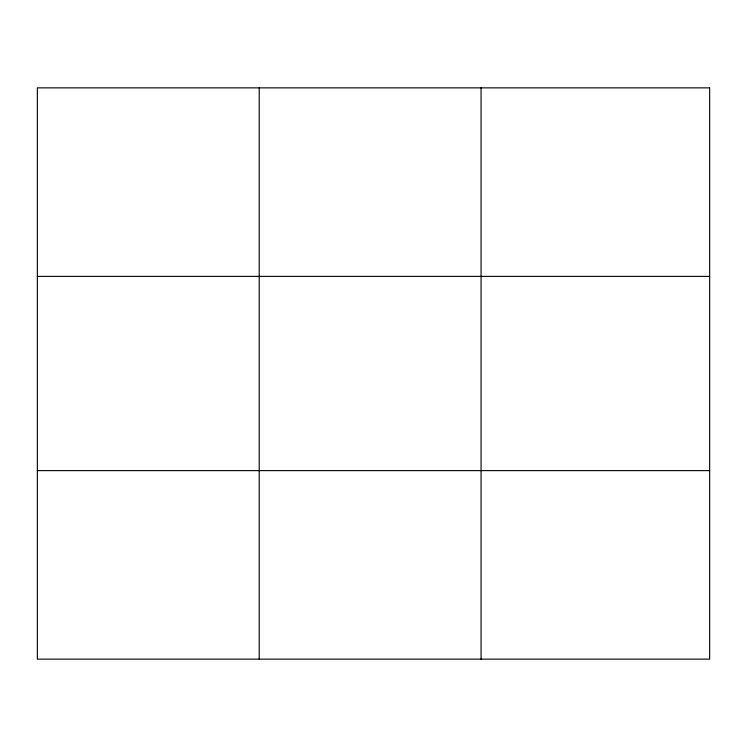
<?xml version="1.0" encoding="UTF-8"?>
<svg xmlns="http://www.w3.org/2000/svg" width="747" height="747" viewBox="0 0 747 747"><rect width="100%" height="100%" fill="white"/><g stroke="black" fill="none" stroke-linecap="round" stroke-linejoin="round"><path stroke-width="1.12" d="M259.209 87.866L259.209 659.134M481.068 87.866L481.068 659.134M37.35 276.381L709.65 276.381M37.35 470.619L709.65 470.619M709.65 87.866L709.65 659.134L37.35 659.134L37.35 87.866L709.65 87.866"/></g></svg>
